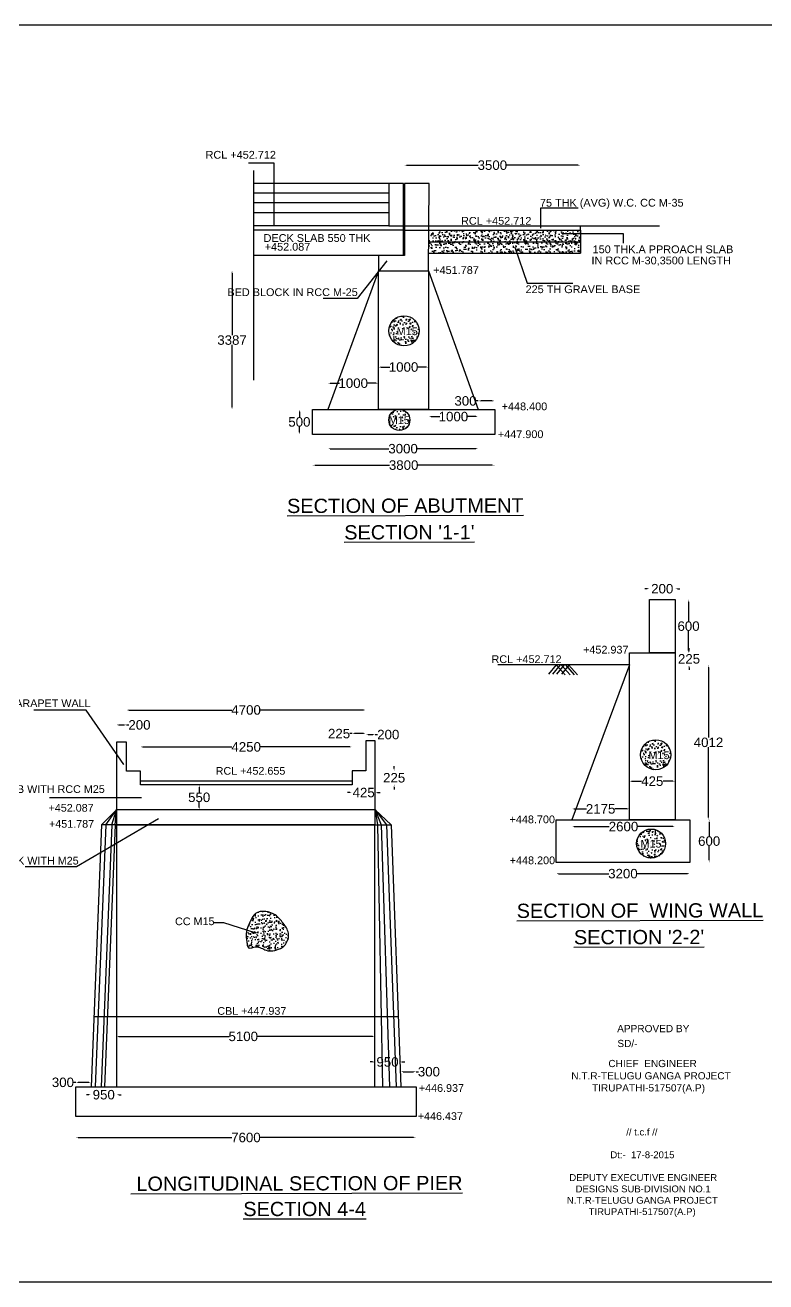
# Model space of a CAD drawing. Header units: inches. Extents: x 413276 to 434974, y -171635 to -158386.
# Drawn here: x 420509 to 428309, y -171623 to -158386 of the extents above; entities that cross this region are included whole.
import ezdxf

# ---------------------------------------------------------------- set-up
doc = ezdxf.new("R2010")
doc.units = ezdxf.units.IN
doc.header["$MEASUREMENT"] = 0
for name, color, linetype in [('DIMENSION', 7, 'Continuous'), ('DRAWING', 7, 'Continuous'), ('TEXT', 7, 'Continuous')]:
    doc.layers.add(name, color=color, linetype=linetype)
doc.styles.get("Standard").update_dxf_attribs({"font": 'arial.ttf'})
doc.dimstyles.new('ST100', dxfattribs={"dimtxt": 100, "dimasz": 25, "dimexe": 0, "dimexo": 300, "dimgap": 0.09, "dimtad": 0, "dimtih": 1, "dimtoh": 1, "dimdec": 0, "dimzin": 0, "dimdsep": 46, "dimtxsty": 'Standard', "dimcen": 0, "dimse1": 1, "dimse2": 1, "dimadec": 0, "dimazin": 0, "dimtfac": 1, "dimtdec": 0, "dimtofl": 0, "dimtmove": 0, "dimatfit": 3, "dimfxl": 2000, "dimtolj": 1, "dimtzin": 0, "dimarcsym": 0})

# ---------------------------------------------------------------- blocks, each defined once
blk = doc.blocks.new('*D51')
at = {"layer": 'Defpoints', "color": 0, "ltscale": 0.4, "transparency": 16777216}
for p in [(426356, -159862), (424503, -160056), (426356, -160502)]:
    blk.add_point(p, dxfattribs=at)
at = {"layer": 'DIMENSION', "color": 0, "lineweight": -2, "ltscale": 0.4, "transparency": 16777216}
for p, q in [((424528, -159862), (425280, -159862)), ((426331, -159862), (425579, -159862))]:
    blk.add_line(p, q, dxfattribs=at)
at = {"layer": 'DIMENSION', "color": 0, "ltscale": 0.4, "transparency": 16777216}
for points in [[(424528, -159857), (424528, -159866), (424503, -159862)], [(426331, -159857), (426331, -159866), (426356, -159862)]]:
    blk.add_solid(points, dxfattribs=at)
at = {"layer": 'DIMENSION', "color": 0, "ltscale": 0.4, "transparency": 16777216, "insert": (425429, -159862), "char_height": 100, "attachment_point": 5}
blk.add_mtext('\\A1;3500', dxfattribs=at)
blk = doc.blocks.new('*D52')
at = {"layer": 'Defpoints', "color": 0, "ltscale": 0.4, "transparency": 16777216}
for p in [(424230, -161988), (424758, -161988), (424758, -161988)]:
    blk.add_point(p, dxfattribs=at)
at = {"layer": 'DIMENSION', "color": 0, "lineweight": -2, "ltscale": 0.4, "transparency": 16777216}
for p, q in [((424255, -161988), (424349, -161988)), ((424733, -161988), (424639, -161988))]:
    blk.add_line(p, q, dxfattribs=at)
at = {"layer": 'DIMENSION', "color": 0, "ltscale": 0.4, "transparency": 16777216}
for points in [[(424255, -161984), (424255, -161992), (424230, -161988)], [(424733, -161984), (424733, -161992), (424758, -161988)]]:
    blk.add_solid(points, dxfattribs=at)
at = {"layer": 'DIMENSION', "color": 0, "ltscale": 0.4, "transparency": 16777216, "insert": (424494, -161988), "char_height": 100, "attachment_point": 5}
blk.add_mtext('\\A1;1000', dxfattribs=at)
blk = doc.blocks.new('*D53')
at = {"layer": 'Defpoints', "color": 0, "ltscale": 0.4, "transparency": 16777216}
for p in [(423697, -162158), (423697, -162434), (424230, -162434)]:
    blk.add_point(p, dxfattribs=at)
at = {"layer": 'DIMENSION', "color": 0, "lineweight": -2, "ltscale": 0.4, "transparency": 16777216}
for p, q in [((423722, -162158), (423819, -162158)), ((424205, -162158), (424108, -162158))]:
    blk.add_line(p, q, dxfattribs=at)
at = {"layer": 'DIMENSION', "color": 0, "ltscale": 0.4, "transparency": 16777216}
for points in [[(423722, -162154), (423722, -162162), (423697, -162158)], [(424205, -162154), (424205, -162162), (424230, -162158)]]:
    blk.add_solid(points, dxfattribs=at)
at = {"layer": 'DIMENSION', "color": 0, "ltscale": 0.4, "transparency": 16777216, "insert": (423964, -162158), "char_height": 100, "attachment_point": 5}
blk.add_mtext('\\A1;1000', dxfattribs=at)
blk = doc.blocks.new('*D54')
at = {"layer": 'Defpoints', "color": 0, "ltscale": 0.4, "transparency": 16777216}
for p in [(424758, -162434), (425281, -162434), (425281, -162510)]:
    blk.add_point(p, dxfattribs=at)
at = {"layer": 'DIMENSION', "color": 0, "lineweight": -2, "ltscale": 0.4, "transparency": 16777216}
for p, q in [((424783, -162510), (424875, -162510)), ((425256, -162510), (425164, -162510))]:
    blk.add_line(p, q, dxfattribs=at)
at = {"layer": 'DIMENSION', "color": 0, "ltscale": 0.4, "transparency": 16777216}
for points in [[(424783, -162506), (424783, -162514), (424758, -162510)], [(425256, -162506), (425256, -162514), (425281, -162510)]]:
    blk.add_solid(points, dxfattribs=at)
at = {"layer": 'DIMENSION', "color": 0, "ltscale": 0.4, "transparency": 16777216, "insert": (425019, -162510), "char_height": 100, "attachment_point": 5}
blk.add_mtext('\\A1;1000', dxfattribs=at)
blk = doc.blocks.new('*D55')
at = {"layer": 'Defpoints', "color": 0, "ltscale": 0.4, "transparency": 16777216}
for p in [(425281, -162345), (425281, -162434), (425454, -162434)]:
    blk.add_point(p, dxfattribs=at)
at = {"layer": 'DIMENSION', "color": 0, "lineweight": -2, "ltscale": 0.4, "transparency": 16777216}
for p, q in [((425281, -162345), (425256, -162345)), ((425428, -162345), (425306, -162345))]:
    blk.add_line(p, q, dxfattribs=at)
at = {"layer": 'DIMENSION', "color": 0, "ltscale": 0.4, "transparency": 16777216}
for points in [[(425306, -162340), (425306, -162349), (425281, -162345)], [(425428, -162340), (425428, -162349), (425454, -162345)]]:
    blk.add_solid(points, dxfattribs=at)
at = {"layer": 'DIMENSION', "color": 0, "ltscale": 0.4, "transparency": 16777216, "insert": (425146, -162345), "char_height": 100, "attachment_point": 5}
blk.add_mtext('\\A1;300', dxfattribs=at)
blk = doc.blocks.new('*D56')
at = {"layer": 'Defpoints', "color": 0, "ltscale": 0.4, "transparency": 16777216}
for p in [(423536, -162434), (423397, -162698), (423536, -162698)]:
    blk.add_point(p, dxfattribs=at)
at = {"layer": 'DIMENSION', "color": 0, "lineweight": -2, "ltscale": 0.4, "transparency": 16777216}
for p, q in [((423397, -162459), (423397, -162515)), ((423397, -162673), (423397, -162617))]:
    blk.add_line(p, q, dxfattribs=at)
at = {"layer": 'DIMENSION', "color": 0, "ltscale": 0.4, "transparency": 16777216}
for points in [[(423393, -162459), (423401, -162459), (423397, -162434)], [(423393, -162673), (423401, -162673), (423397, -162698)]]:
    blk.add_solid(points, dxfattribs=at)
at = {"layer": 'DIMENSION', "color": 0, "ltscale": 0.4, "transparency": 16777216, "insert": (423397, -162566), "char_height": 100, "attachment_point": 5}
blk.add_mtext('\\A1;500', dxfattribs=at)
blk = doc.blocks.new('*D48')
at = {"layer": 'Defpoints', "color": 0, "ltscale": 0.4, "transparency": 16777216}
for p in [(423697, -162434), (425281, -162434), (425281, -162848)]:
    blk.add_point(p, dxfattribs=at)
at = {"layer": 'DIMENSION', "color": 0, "lineweight": -2, "ltscale": 0.4, "transparency": 16777216}
for p, q in [((423722, -162848), (424340, -162848)), ((425256, -162848), (424638, -162848))]:
    blk.add_line(p, q, dxfattribs=at)
at = {"layer": 'DIMENSION', "color": 0, "ltscale": 0.4, "transparency": 16777216}
for points in [[(423722, -162844), (423722, -162852), (423697, -162848)], [(425256, -162844), (425256, -162852), (425281, -162848)]]:
    blk.add_solid(points, dxfattribs=at)
at = {"layer": 'DIMENSION', "color": 0, "ltscale": 0.4, "transparency": 16777216, "insert": (424489, -162848), "char_height": 100, "attachment_point": 5}
blk.add_mtext('\\A1;3000', dxfattribs=at)
blk = doc.blocks.new('*D50')
at = {"layer": 'Defpoints', "color": 0, "ltscale": 0.4, "transparency": 16777216}
for p in [(423536, -162698), (425454, -162698), (425454, -163021)]:
    blk.add_point(p, dxfattribs=at)
at = {"layer": 'DIMENSION', "color": 0, "lineweight": -2, "ltscale": 0.4, "transparency": 16777216}
for p, q in [((423562, -163021), (424346, -163021)), ((425428, -163021), (424644, -163021))]:
    blk.add_line(p, q, dxfattribs=at)
at = {"layer": 'DIMENSION', "color": 0, "ltscale": 0.4, "transparency": 16777216}
for points in [[(423562, -163017), (423562, -163025), (423536, -163021)], [(425428, -163017), (425428, -163025), (425454, -163021)]]:
    blk.add_solid(points, dxfattribs=at)
at = {"layer": 'DIMENSION', "color": 0, "ltscale": 0.4, "transparency": 16777216, "insert": (424495, -163021), "char_height": 100, "attachment_point": 5}
blk.add_mtext('\\A1;3800', dxfattribs=at)
blk = doc.blocks.new('*D49')
at = {"layer": 'Defpoints', "color": 0, "ltscale": 0.4, "transparency": 16777216}
for p in [(422688, -160973), (424235, -160973), (423536, -162434)]:
    blk.add_point(p, dxfattribs=at)
at = {"layer": 'DIMENSION', "color": 0, "lineweight": -2, "ltscale": 0.4, "transparency": 16777216}
for p, q in [((422688, -160998), (422688, -161653)), ((422688, -162409), (422688, -161755))]:
    blk.add_line(p, q, dxfattribs=at)
at = {"layer": 'DIMENSION', "color": 0, "ltscale": 0.4, "transparency": 16777216}
for points in [[(422683, -160998), (422692, -160998), (422688, -160973)], [(422683, -162409), (422692, -162409), (422688, -162434)]]:
    blk.add_solid(points, dxfattribs=at)
at = {"layer": 'DIMENSION', "color": 0, "ltscale": 0.4, "transparency": 16777216, "insert": (422688, -161704), "char_height": 100, "attachment_point": 5}
blk.add_mtext('\\A1;3387', dxfattribs=at)
blk = doc.blocks.new('*D74')
at = {"layer": 'Defpoints', "color": 0, "ltscale": 0.4, "transparency": 16777216}
for p in [(421577, -165757), (421471, -165937), (421577, -165937)]:
    blk.add_point(p, dxfattribs=at)
at = {"layer": 'DIMENSION', "color": 0, "lineweight": -2, "ltscale": 0.4, "transparency": 16777216}
for p, q in [((421496, -165757), (421552, -165757)), ((421577, -165757), (421602, -165757))]:
    blk.add_line(p, q, dxfattribs=at)
at = {"layer": 'DIMENSION', "color": 0, "ltscale": 0.4, "transparency": 16777216}
for points in [[(421496, -165753), (421496, -165762), (421471, -165757)], [(421552, -165753), (421552, -165762), (421577, -165757)]]:
    blk.add_solid(points, dxfattribs=at)
at = {"layer": 'DIMENSION', "color": 0, "ltscale": 0.4, "transparency": 16777216, "insert": (421713, -165757), "char_height": 100, "attachment_point": 5}
blk.add_mtext('\\A1;200', dxfattribs=at)
blk = doc.blocks.new('*D75')
at = {"layer": 'Defpoints', "color": 0, "ltscale": 0.4, "transparency": 16777216}
for p in [(423952, -165989), (421723, -166243), (423952, -166241)]:
    blk.add_point(p, dxfattribs=at)
at = {"layer": 'DIMENSION', "color": 0, "lineweight": -2, "ltscale": 0.4, "transparency": 16777216}
for p, q in [((421748, -165989), (422686, -165989)), ((423927, -165989), (422988, -165989))]:
    blk.add_line(p, q, dxfattribs=at)
at = {"layer": 'DIMENSION', "color": 0, "ltscale": 0.4, "transparency": 16777216}
for points in [[(421748, -165985), (421748, -165993), (421723, -165989)], [(423927, -165985), (423927, -165993), (423952, -165989)]]:
    blk.add_solid(points, dxfattribs=at)
at = {"layer": 'DIMENSION', "color": 0, "ltscale": 0.4, "transparency": 16777216, "insert": (422837, -165989), "char_height": 100, "attachment_point": 5}
blk.add_mtext('\\A1;4250', dxfattribs=at)
blk = doc.blocks.new('*D76')
at = {"layer": 'Defpoints', "color": 0, "ltscale": 0.4, "transparency": 16777216}
for p in [(424096, -165600), (421577, -165937), (424096, -166310)]:
    blk.add_point(p, dxfattribs=at)
at = {"layer": 'DIMENSION', "color": 0, "lineweight": -2, "ltscale": 0.4, "transparency": 16777216}
for p, q in [((421602, -165600), (422685, -165600)), ((424071, -165600), (422988, -165600))]:
    blk.add_line(p, q, dxfattribs=at)
at = {"layer": 'DIMENSION', "color": 0, "ltscale": 0.4, "transparency": 16777216}
for points in [[(421602, -165596), (421602, -165604), (421577, -165600)], [(424071, -165596), (424071, -165604), (424096, -165600)]]:
    blk.add_solid(points, dxfattribs=at)
at = {"layer": 'DIMENSION', "color": 0, "ltscale": 0.4, "transparency": 16777216, "insert": (422836, -165600), "char_height": 100, "attachment_point": 5}
blk.add_mtext('\\A1;4700', dxfattribs=at)
blk = doc.blocks.new('*D77')
at = {"layer": 'Defpoints', "color": 0, "ltscale": 0.4, "transparency": 16777216}
for p in [(423952, -165849), (424096, -165982), (423952, -165989)]:
    blk.add_point(p, dxfattribs=at)
at = {"layer": 'DIMENSION', "color": 0, "lineweight": -2, "ltscale": 0.4, "transparency": 16777216}
for p, q in [((423952, -165849), (423927, -165849)), ((424071, -165849), (423977, -165849))]:
    blk.add_line(p, q, dxfattribs=at)
at = {"layer": 'DIMENSION', "color": 0, "ltscale": 0.4, "transparency": 16777216}
for points in [[(423977, -165845), (423977, -165853), (423952, -165849)], [(424071, -165845), (424071, -165853), (424096, -165849)]]:
    blk.add_solid(points, dxfattribs=at)
at = {"layer": 'DIMENSION', "color": 0, "ltscale": 0.4, "transparency": 16777216, "insert": (423815, -165849), "char_height": 100, "attachment_point": 5}
blk.add_mtext('\\A1;225', dxfattribs=at)
blk = doc.blocks.new('*D78')
at = {"layer": 'Defpoints', "color": 0, "ltscale": 0.4, "transparency": 16777216}
for p in [(424096, -165926), (424196, -165859), (424196, -165926)]:
    blk.add_point(p, dxfattribs=at)
at = {"layer": 'DIMENSION', "color": 0, "lineweight": -2, "ltscale": 0.4, "transparency": 16777216}
for p, q in [((424121, -165859), (424171, -165859)), ((424196, -165859), (424221, -165859))]:
    blk.add_line(p, q, dxfattribs=at)
at = {"layer": 'DIMENSION', "color": 0, "ltscale": 0.4, "transparency": 16777216}
for points in [[(424121, -165855), (424121, -165863), (424096, -165859)], [(424171, -165855), (424171, -165863), (424196, -165859)]]:
    blk.add_solid(points, dxfattribs=at)
at = {"layer": 'DIMENSION', "color": 0, "ltscale": 0.4, "transparency": 16777216, "insert": (424333, -165859), "char_height": 100, "attachment_point": 5}
blk.add_mtext('\\A1;200', dxfattribs=at)
blk = doc.blocks.new('*D66')
at = {"layer": 'Defpoints', "color": 0, "ltscale": 0.4, "transparency": 16777216}
for p in [(423952, -166387), (424196, -166387), (424196, -166470)]:
    blk.add_point(p, dxfattribs=at)
at = {"layer": 'DIMENSION', "color": 0, "lineweight": -2, "ltscale": 0.4, "transparency": 16777216}
for p, q in [((423927, -166470), (423902, -166470)), ((424221, -166470), (424246, -166470))]:
    blk.add_line(p, q, dxfattribs=at)
at = {"layer": 'DIMENSION', "color": 0, "ltscale": 0.4, "transparency": 16777216}
for points in [[(423927, -166466), (423927, -166474), (423952, -166470)], [(424221, -166466), (424221, -166474), (424196, -166470)]]:
    blk.add_solid(points, dxfattribs=at)
at = {"layer": 'DIMENSION', "color": 0, "ltscale": 0.4, "transparency": 16777216, "insert": (424074, -166470), "char_height": 100, "attachment_point": 5}
blk.add_mtext('\\A1;425', dxfattribs=at)
blk = doc.blocks.new('*D65')
at = {"layer": 'Defpoints', "color": 0, "ltscale": 0.4, "transparency": 16777216}
for p in [(423952, -166241), (423952, -166387), (424395, -166387)]:
    blk.add_point(p, dxfattribs=at)
at = {"layer": 'DIMENSION', "color": 0, "lineweight": -2, "ltscale": 0.4, "transparency": 16777216}
for p, q in [((424395, -166216), (424395, -166191)), ((424395, -166412), (424395, -166437))]:
    blk.add_line(p, q, dxfattribs=at)
at = {"layer": 'DIMENSION', "color": 0, "ltscale": 0.4, "transparency": 16777216}
for points in [[(424390, -166216), (424399, -166216), (424395, -166241)], [(424390, -166412), (424399, -166412), (424395, -166387)]]:
    blk.add_solid(points, dxfattribs=at)
at = {"layer": 'DIMENSION', "color": 0, "ltscale": 0.4, "transparency": 16777216, "insert": (424395, -166314), "char_height": 100, "attachment_point": 5}
blk.add_mtext('\\A1;225', dxfattribs=at)
blk = doc.blocks.new('*D67')
at = {"layer": 'Defpoints', "color": 0, "ltscale": 0.4, "transparency": 16777216}
for p in [(422342, -166387), (422342, -166652), (422342, -166652)]:
    blk.add_point(p, dxfattribs=at)
at = {"layer": 'DIMENSION', "color": 0, "lineweight": -2, "ltscale": 0.4, "transparency": 16777216}
for p, q in [((422342, -166412), (422342, -166469)), ((422342, -166627), (422342, -166571))]:
    blk.add_line(p, q, dxfattribs=at)
at = {"layer": 'DIMENSION', "color": 0, "ltscale": 0.4, "transparency": 16777216}
for points in [[(422338, -166412), (422346, -166412), (422342, -166387)], [(422338, -166627), (422346, -166627), (422342, -166652)]]:
    blk.add_solid(points, dxfattribs=at)
at = {"layer": 'DIMENSION', "color": 0, "ltscale": 0.4, "transparency": 16777216, "insert": (422342, -166520), "char_height": 100, "attachment_point": 5}
blk.add_mtext('\\A1;550', dxfattribs=at)
blk = doc.blocks.new('*D68')
at = {"layer": 'Defpoints', "color": 0, "ltscale": 0.4, "transparency": 16777216}
for p in [(421471, -169038), (421471, -170140), (424193, -170140)]:
    blk.add_point(p, dxfattribs=at)
at = {"layer": 'DIMENSION', "color": 0, "lineweight": -2, "ltscale": 0.4, "transparency": 16777216}
for p, q in [((421496, -169038), (422657, -169038)), ((424168, -169038), (422956, -169038))]:
    blk.add_line(p, q, dxfattribs=at)
at = {"layer": 'DIMENSION', "color": 0, "ltscale": 0.4, "transparency": 16777216}
for points in [[(421496, -169034), (421496, -169043), (421471, -169038)], [(424168, -169034), (424168, -169043), (424193, -169038)]]:
    blk.add_solid(points, dxfattribs=at)
at = {"layer": 'DIMENSION', "color": 0, "ltscale": 0.4, "transparency": 16777216, "insert": (422806, -169038), "char_height": 100, "attachment_point": 5}
blk.add_mtext('\\A1;5100', dxfattribs=at)
blk = doc.blocks.new('*D69')
at = {"layer": 'Defpoints', "color": 0, "ltscale": 0.4, "transparency": 16777216}
for p in [(424193, -169313), (424456, -169304), (424456, -169307)]:
    blk.add_point(p, dxfattribs=at)
at = {"layer": 'DIMENSION', "color": 0, "lineweight": -2, "ltscale": 0.4, "transparency": 16777216}
for p, q in [((424168, -169307), (424143, -169307)), ((424481, -169307), (424506, -169307))]:
    blk.add_line(p, q, dxfattribs=at)
at = {"layer": 'DIMENSION', "color": 0, "ltscale": 0.4, "transparency": 16777216}
for points in [[(424168, -169303), (424168, -169312), (424193, -169307)], [(424481, -169303), (424481, -169312), (424456, -169307)]]:
    blk.add_solid(points, dxfattribs=at)
at = {"layer": 'DIMENSION', "color": 0, "ltscale": 0.4, "transparency": 16777216, "insert": (424325, -169307), "char_height": 100, "attachment_point": 5}
blk.add_mtext('\\A1;950', dxfattribs=at)
blk = doc.blocks.new('*D70')
at = {"layer": 'Defpoints', "color": 0, "ltscale": 0.4, "transparency": 16777216}
for p in [(424626, -169410), (424466, -169570), (424626, -169570)]:
    blk.add_point(p, dxfattribs=at)
at = {"layer": 'DIMENSION', "color": 0, "lineweight": -2, "ltscale": 0.4, "transparency": 16777216}
for p, q in [((424491, -169410), (424600, -169410)), ((424626, -169410), (424650, -169410))]:
    blk.add_line(p, q, dxfattribs=at)
at = {"layer": 'DIMENSION', "color": 0, "ltscale": 0.4, "transparency": 16777216}
for points in [[(424491, -169405), (424491, -169414), (424466, -169410)], [(424600, -169405), (424600, -169414), (424626, -169410)]]:
    blk.add_solid(points, dxfattribs=at)
at = {"layer": 'DIMENSION', "color": 0, "ltscale": 0.4, "transparency": 16777216, "insert": (424761, -169410), "char_height": 100, "attachment_point": 5}
blk.add_mtext('\\A1;300', dxfattribs=at)
blk = doc.blocks.new('*D71')
at = {"layer": 'Defpoints', "color": 0, "ltscale": 0.4, "transparency": 16777216}
for p in [(421042, -169522), (421042, -169570), (421204, -169570)]:
    blk.add_point(p, dxfattribs=at)
at = {"layer": 'DIMENSION', "color": 0, "lineweight": -2, "ltscale": 0.4, "transparency": 16777216}
for p, q in [((421042, -169522), (421017, -169522)), ((421179, -169522), (421067, -169522))]:
    blk.add_line(p, q, dxfattribs=at)
at = {"layer": 'DIMENSION', "color": 0, "ltscale": 0.4, "transparency": 16777216}
for points in [[(421067, -169518), (421067, -169526), (421042, -169522)], [(421179, -169518), (421179, -169526), (421204, -169522)]]:
    blk.add_solid(points, dxfattribs=at)
at = {"layer": 'DIMENSION', "color": 0, "ltscale": 0.4, "transparency": 16777216, "insert": (420907, -169522), "char_height": 100, "attachment_point": 5}
blk.add_mtext('\\A1;300', dxfattribs=at)
blk = doc.blocks.new('*D72')
at = {"layer": 'Defpoints', "color": 0, "ltscale": 0.4, "transparency": 16777216}
for p in [(421204, -169570), (421471, -169570), (421471, -169652)]:
    blk.add_point(p, dxfattribs=at)
at = {"layer": 'DIMENSION', "color": 0, "lineweight": -2, "ltscale": 0.4, "transparency": 16777216}
for p, q in [((421179, -169652), (421154, -169652)), ((421496, -169652), (421521, -169652))]:
    blk.add_line(p, q, dxfattribs=at)
at = {"layer": 'DIMENSION', "color": 0, "ltscale": 0.4, "transparency": 16777216}
for points in [[(421179, -169648), (421179, -169656), (421204, -169652)], [(421496, -169648), (421496, -169656), (421471, -169652)]]:
    blk.add_solid(points, dxfattribs=at)
at = {"layer": 'DIMENSION', "color": 0, "ltscale": 0.4, "transparency": 16777216, "insert": (421337, -169652), "char_height": 100, "attachment_point": 5}
blk.add_mtext('\\A1;950', dxfattribs=at)
blk = doc.blocks.new('*D73')
at = {"layer": 'Defpoints', "color": 0, "ltscale": 0.4, "transparency": 16777216}
for p in [(421042, -169880), (424626, -169880), (424626, -170103)]:
    blk.add_point(p, dxfattribs=at)
at = {"layer": 'DIMENSION', "color": 0, "lineweight": -2, "ltscale": 0.4, "transparency": 16777216}
for p, q in [((421067, -170103), (422685, -170103)), ((424600, -170103), (422983, -170103))]:
    blk.add_line(p, q, dxfattribs=at)
at = {"layer": 'DIMENSION', "color": 0, "ltscale": 0.4, "transparency": 16777216}
for points in [[(421067, -170099), (421067, -170107), (421042, -170103)], [(424600, -170099), (424600, -170107), (424626, -170103)]]:
    blk.add_solid(points, dxfattribs=at)
at = {"layer": 'DIMENSION', "color": 0, "ltscale": 0.4, "transparency": 16777216, "insert": (422834, -170103), "char_height": 100, "attachment_point": 5}
blk.add_mtext('\\A1;7600', dxfattribs=at)
blk = doc.blocks.new('*D82')
at = {"layer": 'Defpoints', "color": 0, "ltscale": 0.4, "transparency": 16777216}
for p in [(427354, -164323), (427083, -164435), (427354, -164435)]:
    blk.add_point(p, dxfattribs=at)
at = {"layer": 'DIMENSION', "color": 0, "lineweight": -2, "ltscale": 0.4, "transparency": 16777216}
for p, q in [((427058, -164323), (427033, -164323)), ((427379, -164323), (427404, -164323))]:
    blk.add_line(p, q, dxfattribs=at)
at = {"layer": 'DIMENSION', "color": 0, "ltscale": 0.4, "transparency": 16777216}
for points in [[(427058, -164318), (427058, -164327), (427083, -164323)], [(427379, -164318), (427379, -164327), (427354, -164323)]]:
    blk.add_solid(points, dxfattribs=at)
at = {"layer": 'DIMENSION', "color": 0, "ltscale": 0.4, "transparency": 16777216, "insert": (427218, -164323), "char_height": 100, "attachment_point": 5}
blk.add_mtext('\\A1;200', dxfattribs=at)
blk = doc.blocks.new('*D83')
at = {"layer": 'Defpoints', "color": 0, "ltscale": 0.4, "transparency": 16777216}
for p in [(427354, -164998), (426872, -165126), (427500, -165126)]:
    blk.add_point(p, dxfattribs=at)
at = {"layer": 'DIMENSION', "color": 0, "lineweight": -2, "ltscale": 0.4, "transparency": 16777216}
for p, q in [((427500, -164973), (427500, -164948)), ((427500, -165151), (427500, -165176))]:
    blk.add_line(p, q, dxfattribs=at)
at = {"layer": 'DIMENSION', "color": 0, "ltscale": 0.4, "transparency": 16777216}
for points in [[(427495, -164973), (427504, -164973), (427500, -164998)], [(427495, -165151), (427504, -165151), (427500, -165126)]]:
    blk.add_solid(points, dxfattribs=at)
at = {"layer": 'DIMENSION', "color": 0, "ltscale": 0.4, "transparency": 16777216, "insert": (427500, -165062), "char_height": 100, "attachment_point": 5}
blk.add_mtext('\\A1;225', dxfattribs=at)
blk = doc.blocks.new('*D84')
at = {"layer": 'Defpoints', "color": 0, "ltscale": 0.4, "transparency": 16777216}
for p in [(426872, -165126), (426872, -166756), (427705, -166756)]:
    blk.add_point(p, dxfattribs=at)
at = {"layer": 'DIMENSION', "color": 0, "lineweight": -2, "ltscale": 0.4, "transparency": 16777216}
for p, q in [((427705, -165151), (427705, -165890)), ((427705, -166731), (427705, -165992))]:
    blk.add_line(p, q, dxfattribs=at)
at = {"layer": 'DIMENSION', "color": 0, "ltscale": 0.4, "transparency": 16777216}
for points in [[(427701, -165151), (427709, -165151), (427705, -165126)], [(427701, -166731), (427709, -166731), (427705, -166756)]]:
    blk.add_solid(points, dxfattribs=at)
at = {"layer": 'DIMENSION', "color": 0, "ltscale": 0.4, "transparency": 16777216, "insert": (427705, -165941), "char_height": 100, "attachment_point": 5}
blk.add_mtext('\\A1;4012', dxfattribs=at)
blk = doc.blocks.new('*D85')
at = {"layer": 'Defpoints', "color": 0, "ltscale": 0.4, "transparency": 16777216}
for p in [(427509, -166756), (427509, -167206), (427712, -167206)]:
    blk.add_point(p, dxfattribs=at)
at = {"layer": 'DIMENSION', "color": 0, "lineweight": -2, "ltscale": 0.4, "transparency": 16777216}
for p, q in [((427712, -166781), (427712, -166930)), ((427712, -167181), (427712, -167032))]:
    blk.add_line(p, q, dxfattribs=at)
at = {"layer": 'DIMENSION', "color": 0, "ltscale": 0.4, "transparency": 16777216}
for points in [[(427708, -166781), (427716, -166781), (427712, -166756)], [(427708, -167181), (427716, -167181), (427712, -167206)]]:
    blk.add_solid(points, dxfattribs=at)
at = {"layer": 'DIMENSION', "color": 0, "ltscale": 0.4, "transparency": 16777216, "insert": (427712, -166981), "char_height": 100, "attachment_point": 5}
blk.add_mtext('\\A1;600', dxfattribs=at)
blk = doc.blocks.new('*D86')
at = {"layer": 'Defpoints', "color": 0, "ltscale": 0.4, "transparency": 16777216}
for p in [(426266, -166756), (427354, -166756), (427354, -166828)]:
    blk.add_point(p, dxfattribs=at)
at = {"layer": 'DIMENSION', "color": 0, "lineweight": -2, "ltscale": 0.4, "transparency": 16777216}
for p, q in [((426291, -166828), (426660, -166828)), ((427329, -166828), (426960, -166828))]:
    blk.add_line(p, q, dxfattribs=at)
at = {"layer": 'DIMENSION', "color": 0, "ltscale": 0.4, "transparency": 16777216}
for points in [[(426291, -166824), (426291, -166832), (426266, -166828)], [(427329, -166824), (427329, -166832), (427354, -166828)]]:
    blk.add_solid(points, dxfattribs=at)
at = {"layer": 'DIMENSION', "color": 0, "ltscale": 0.4, "transparency": 16777216, "insert": (426810, -166828), "char_height": 100, "attachment_point": 5}
blk.add_mtext('\\A1;2600', dxfattribs=at)
blk = doc.blocks.new('*D79')
at = {"layer": 'Defpoints', "color": 0, "ltscale": 0.4, "transparency": 16777216}
for p in [(426100, -167206), (427509, -167206), (427509, -167324)]:
    blk.add_point(p, dxfattribs=at)
at = {"layer": 'DIMENSION', "color": 0, "lineweight": -2, "ltscale": 0.4, "transparency": 16777216}
for p, q in [((426124, -167324), (426655, -167324)), ((427484, -167324), (426953, -167324))]:
    blk.add_line(p, q, dxfattribs=at)
at = {"layer": 'DIMENSION', "color": 0, "ltscale": 0.4, "transparency": 16777216}
for points in [[(426124, -167320), (426124, -167328), (426100, -167324)], [(427484, -167320), (427484, -167328), (427509, -167324)]]:
    blk.add_solid(points, dxfattribs=at)
at = {"layer": 'DIMENSION', "color": 0, "ltscale": 0.4, "transparency": 16777216, "insert": (426804, -167324), "char_height": 100, "attachment_point": 5}
blk.add_mtext('\\A1;3200', dxfattribs=at)
blk = doc.blocks.new('*D80')
at = {"layer": 'Defpoints', "color": 0, "ltscale": 0.4, "transparency": 16777216}
for p in [(426872, -166642), (426266, -166756), (426872, -166756)]:
    blk.add_point(p, dxfattribs=at)
at = {"layer": 'DIMENSION', "color": 0, "lineweight": -2, "ltscale": 0.4, "transparency": 16777216}
for p, q in [((426291, -166642), (426419, -166642)), ((426847, -166642), (426720, -166642))]:
    blk.add_line(p, q, dxfattribs=at)
at = {"layer": 'DIMENSION', "color": 0, "ltscale": 0.4, "transparency": 16777216}
for points in [[(426291, -166638), (426291, -166646), (426266, -166642)], [(426847, -166638), (426847, -166646), (426872, -166642)]]:
    blk.add_solid(points, dxfattribs=at)
at = {"layer": 'DIMENSION', "color": 0, "ltscale": 0.4, "transparency": 16777216, "insert": (426569, -166642), "char_height": 100, "attachment_point": 5}
blk.add_mtext('\\A1;2175', dxfattribs=at)
blk = doc.blocks.new('*D87')
at = {"layer": 'Defpoints', "color": 0, "ltscale": 0.4, "transparency": 16777216}
for p in [(426872, -166350), (427354, -166350), (427354, -166350)]:
    blk.add_point(p, dxfattribs=at)
at = {"layer": 'DIMENSION', "color": 0, "lineweight": -2, "ltscale": 0.4, "transparency": 16777216}
for p, q in [((426897, -166350), (427000, -166350)), ((427329, -166350), (427226, -166350))]:
    blk.add_line(p, q, dxfattribs=at)
at = {"layer": 'DIMENSION', "color": 0, "ltscale": 0.4, "transparency": 16777216}
for points in [[(426897, -166345), (426897, -166354), (426872, -166350)], [(427329, -166345), (427329, -166354), (427354, -166350)]]:
    blk.add_solid(points, dxfattribs=at)
at = {"layer": 'DIMENSION', "color": 0, "ltscale": 0.4, "transparency": 16777216, "insert": (427113, -166350), "char_height": 100, "attachment_point": 5}
blk.add_mtext('\\A1;425', dxfattribs=at)
blk = doc.blocks.new('*D81')
at = {"layer": 'Defpoints', "color": 0, "ltscale": 0.4, "transparency": 16777216}
for p in [(427354, -164435), (427495, -164435), (427354, -164998)]:
    blk.add_point(p, dxfattribs=at)
at = {"layer": 'DRAWING', "color": 0, "lineweight": -2, "ltscale": 0.4, "transparency": 16777216}
for p, q in [((427495, -164460), (427495, -164665)), ((427495, -164973), (427495, -164768))]:
    blk.add_line(p, q, dxfattribs=at)
at = {"layer": 'DRAWING', "color": 0, "ltscale": 0.4, "transparency": 16777216}
for points in [[(427491, -164460), (427499, -164460), (427495, -164435)], [(427491, -164973), (427499, -164973), (427495, -164998)]]:
    blk.add_solid(points, dxfattribs=at)
at = {"layer": 'DRAWING', "color": 0, "ltscale": 0.4, "transparency": 16777216, "insert": (427495, -164717), "char_height": 100, "attachment_point": 5}
blk.add_mtext('\\A1;600', dxfattribs=at)

msp = doc.modelspace()

# ---------------------------------------------------------------- hatches: boundary and pattern name
at = {"layer": 'DRAWING', "ltscale": 0.4}
h = msp.add_hatch(dxfattribs=at)
h.set_pattern_fill('AR-CONC', color=256, scale=12.625141, angle=0.1412, style=0)
h.set_pattern_definition([(50.141203, (145665.65, -29824.89), (90.57436, -7.699352), [9.468856, -104.157414]), (355.141203, (145665.65, -29824.89), (-17.751536, 94.92186), [7.575085, -83.325932]), (100.592603, (145673.2, -29825.53), (72.82289, 87.22245), [8.04729, -88.52018]), (46.325403, (145665.59, -29799.64), (134.79178, -20.564883), [14.203284, -156.23612]), (96.776803, (145676.82, -29801.35), (117.69904, 123.274195), [12.070934, -132.78025]), (351.325403, (145665.59, -29799.64), (117.698943, 123.274287), [11.36263, -124.9889]), (21.141203, (145678.23, -29805.92), (75.4854, -50.645327), [9.468856, -104.157414]), (326.141203, (145678.23, -29805.92), (30.493187, 91.626644), [7.575085, -83.325932]), (71.592603, (145684.52, -29810.14), (105.978618, 40.981235), [8.04729, -88.52018]), (37.641203, (145665.65, -29824.89), (1.4316173, 42.0319747), [0, -82.31592, 0, -84.588446, 0, -83.64156]), (7.641203, (145665.65, -29824.89), (33.090082, 49.876736), [0, -48.228039, 0, -80.422149, 0, -31.8784814]), (327.641203, (145637.497, -29824.958), (67.402649, -2.6814817), [0, -31.562853, 0, -98.476101, 0, -130.670211]), (317.641203, (145624.87, -29824.99), (73.596707, 12.81981), [0, -41.031709, 0, -65.398231, 0, -92.794787])])
h.paths.add_polyline_path([(426356.1, -160669.7), (426356.1, -160547.7), (424760.3, -160547.7), (424759.5, -160669.7)])
h = msp.add_hatch(dxfattribs=at)
h.set_pattern_fill('AR-SAND', color=256, scale=32.748238, style=0)
h.set_pattern_definition([(37.5, (145665.65, -29824.89), (-2.0629215, 63.100084), [0, -49.777322, 0, -55.672005, 0, -53.215887]), (7.5, (145665.65, -29824.89), (57.95707, 92.420312), [0, -26.8535554, 0, -44.8650865, 0, -17.192825]), (327.5, (145625.37, -29824.89), (101.98266, 0.185324), [0, -16.374119, 0, -58.946829, 0, -76.95836]), (317.5, (145625.37, -29824.89), (98.44535, 28.742329), [0, -8.18706, 0, -38.642921, 0, -44.210122])])
h.paths.add_polyline_path([(426356.1, -160669.7), (424759.5, -160669.7), (424758.8, -160788.4), (426356.1, -160788.4)])
h = msp.add_hatch(dxfattribs=at)
h.set_pattern_fill('AR-CONC', color=256, scale=12.625141, angle=0.1412, style=0)
h.set_pattern_definition([(50.141203, (142996.496, -25281.62), (90.57436, -7.699352), [9.468856, -104.157414]), (355.141203, (142996.5, -25281.62), (-17.751536, 94.92186), [7.575085, -83.325932]), (100.592603, (143004.04, -25282.26), (72.822891, 87.22245), [8.04729, -88.52018]), (46.325403, (142996.43, -25256.37), (134.79178, -20.564883), [14.203284, -156.23612]), (96.776803, (143007.67, -25258.09), (117.69904, 123.274195), [12.070934, -132.78025]), (351.325403, (142996.43, -25256.37), (117.698943, 123.274287), [11.36263, -124.9889]), (21.141203, (143009.074, -25262.65), (75.4854, -50.645327), [9.468856, -104.157414]), (326.141203, (143009.07, -25262.65), (30.493187, 91.626644), [7.575085, -83.325932]), (71.592603, (143015.365, -25266.87), (105.978618, 40.981235), [8.04729, -88.52018]), (37.641203, (142996.496, -25281.622), (1.4316173, 42.0319747), [0, -82.31592, 0, -84.588446, 0, -83.64156]), (7.641203, (142996.496, -25281.62), (33.090082, 49.876736), [0, -48.228039, 0, -80.422149, 0, -31.8784814]), (327.641203, (142968.342, -25281.69), (67.402649, -2.6814817), [0, -31.562853, 0, -98.476101, 0, -130.670211]), (317.641203, (142955.717, -25281.72), (73.596707, 12.81981), [0, -41.031709, 0, -65.398231, 0, -92.794787])])
h.paths.add_polyline_path([(424339, -161606.1, 1), (424657.5, -161606.1, 1)])
h.paths.add_polyline_path([(424339, -162544.9, 1), (424560.6, -162544.9, 1)])
h.paths.add_polyline_path([(424400.9, -161549.4), (424651.2, -161549.4), (424651.2, -161673.9), (424400.9, -161673.9)], flags=24)
h.paths.add_polyline_path([(424317, -162485.7), (424567.3, -162485.7), (424567.3, -162610.2), (424317, -162610.2)], flags=9)
h = msp.add_hatch(dxfattribs=at)
h.set_pattern_fill('AR-CONC', color=256, scale=12.571095, angle=0.1412, style=0)
h.set_pattern_definition([(50.141203, (146852.345, -30330.48), (90.186624, -7.666393), [9.42832, -103.71153]), (355.141203, (146852.34, -30330.48), (-17.675544, 94.51551), [7.542657, -82.969225]), (100.592603, (146859.86, -30331.12), (72.511146, 86.849061), [8.01284, -88.141238]), (46.325403, (146852.28, -30305.34), (134.214754, -20.476848), [14.14248, -155.567296]), (96.776803, (146863.47, -30307.04), (117.195186, 122.746474), [12.01926, -132.211836]), (351.325403, (146852.28, -30305.34), (117.19509, 122.746566), [11.313985, -124.453837]), (21.141203, (146864.87, -30311.59), (75.162257, -50.42852), [9.42832, -103.71153]), (326.141203, (146864.87, -30311.59), (30.36265, 91.234403), [7.542657, -82.969225]), (71.592603, (146871.13, -30315.79), (105.524938, 40.8058), [8.01284, -88.141238]), (37.641203, (146852.345, -30330.477), (1.4254887, 41.8520415), [0, -81.963537, 0, -84.226334, 0, -83.283502]), (7.641203, (146852.345, -30330.477), (32.948428, 49.66322), [0, -48.0215815, 0, -80.077873, 0, -31.742014]), (327.641203, (146824.31, -30330.546), (67.1141075, -2.6700026), [0, -31.427737, 0, -98.054538, 0, -130.110829]), (317.641203, (146811.74, -30330.58), (73.281649, 12.76493), [0, -40.856058, 0, -65.11827, 0, -92.397545])])
h.paths.add_polyline_path([(426990.5, -166071.3, 1), (427307.6, -166071.3, 1)])
h.paths.add_polyline_path([(426948.3, -167006.1, 1), (427253.3, -167006.1, 1)])
h.paths.add_polyline_path([(427052.1, -166014.9), (427301.4, -166014.9), (427301.4, -166138.9), (427052.1, -166138.9)], flags=24)
h.paths.add_polyline_path([(426968.5, -166947.2), (427217.8, -166947.2), (427217.8, -167071.2), (426968.5, -167071.2)], flags=24)
h = msp.add_hatch(dxfattribs=at)
h.set_pattern_fill('AR-CONC', color=256, scale=12.499905, angle=0.1412, style=0)
h.set_pattern_definition([(50.141203, (-1475162.266, 822587.2), (89.6758976, -7.6229779), [9.3749285, -103.1242132]), (355.141203, (-1475162.27, 822587.2), (-17.575448, 93.980271), [7.4999428, -82.4993706]), (100.592603, (-1475154.79, 822586.57), (72.1005163, 86.357236), [7.967463, -87.6420954]), (46.325403, (-1475162.33, 822612.2), (133.454697, -20.3608875), [14.062393, -154.68632]), (96.776803, (-1475151.2, 822610.5), (116.5315105, 122.051362), [11.951195, -131.463122]), (351.325403, (-1475162.33, 822612.2), (116.531415, 122.051453), [11.249914, -123.749056]), (21.141203, (-1475149.81, 822605.98), (74.7366143, -50.1429445), [9.3749285, -103.1242132]), (326.141203, (-1475149.81, 822605.98), (30.1907062, 90.7177433), [7.4999428, -82.4993706]), (71.592603, (-1475143.58, 822601.805), (104.9273513, 40.5747166), [7.967463, -87.6420954]), (37.641203, (-1475162.266, 822587.203), (1.4174162, 41.6150338), [0, -81.4993782, 0, -83.749361, 0, -82.8118682]), (7.641203, (-1475162.266, 822587.203), (32.7618411, 49.3819779), [0, -47.7496357, 0, -79.6243925, 0, -31.5622592]), (327.641203, (-1475190.14, 822587.134), (66.73404094, -2.6548824), [0, -31.2497616, 0, -97.4992562, 0, -129.374013]), (317.641203, (-1475202.64, 822587.103), (72.8666558, 12.6926426), [0, -40.62469, 0, -64.749506, 0, -91.874299])])
edge = h.paths.add_edge_path()
edge.add_spline(control_points=[(423118.4, -168136.5), (423094.2, -168137.1), (423030.4, -168138.6), (422959, -168069.3), (422859, -168127.2), (422842.5, -168043.9), (422832.9, -167978.7), (422847, -167889.2), (422885.3, -167815.3), (422930.6, -167726), (423044.2, -167713.7), (423153.1, -167752.6), (423225.7, -167844.1), (423296.1, -167940.3), (423273.3, -168052.2), (423202.3, -168118.5), (423145.2, -168130.7), (423117.8, -168136.6)], knot_values=[0, 0, 0, 0, 11.346759, 29.9353967, 42.1491997, 49.0017162, 63.2652715, 76.6606591, 90.5446923, 103.9898044, 121.6075457, 138.8080048, 158.082761, 176.8054394, 193.253562, 207.6708332, 220.9200686, 220.9200686, 220.9200686, 220.9200686], degree=3, periodic=0)

# ---------------------------------------------------------------- linework, layer by layer
for points in [[(422914.7, -159917.7), (422914.7, -162125.3)], [(424339.2, -160055.6), (422914.7, -160055.6)], [(424339.2, -160155.1), (422914.7, -160155.1)], [(424757.6, -160973.4), (424763.3, -160055.6), (424502.6, -160055.6), (424502.6, -160812.9), (424230.4, -160812.9), (424230.4, -160973.4)], [(424492.3, -160812.9), (424492.3, -160055.6), (424339.2, -160055.6), (424339.2, -160501.8), (427187.9, -160501.8)], [(424339.2, -160259.5), (422914.7, -160259.5)], [(424339.2, -160363.9), (422914.7, -160363.9)], [(424492.3, -160547.7), (422912.6, -160547.7)], [(424339.2, -160501.8), (422915.1, -160501.8)], [(424502.6, -160547.7), (426356.1, -160547.7), (426356.1, -160501.8)], [(426356.1, -160547.7), (426356.1, -160788.4)], [(424759.5, -160669.7), (426356.1, -160669.7)], [(424230.4, -160812.9), (422914.3, -160812.9)], [(424759.5, -160788.4), (426356.1, -160788.4)], [(424230.4, -160973.4), (423697, -162434.4)], [(424757.6, -160973.4), (425281.2, -162434.4)], [(426872.1, -165125.8), (425486.9, -165125.8)], [(426101.7, -165125.8), (426020.4, -165222.2)], [(426142.7, -165125.8), (426061.4, -165222.2)], [(426101.7, -165125.8), (426196.1, -165227.9)], [(426184.8, -165125.8), (426103.5, -165222.2)], [(426154.3, -165125.8), (426248.6, -165227.9)], [(426239.4, -165125.8), (426158.1, -165222.2)], [(426197.6, -165125.8), (426292, -165227.9)], [(426231.1, -165125.8), (426325.5, -165227.9)], [(426872.1, -165125.8), (426266.5, -166756.3)], [(424196.5, -166652.2), (424196.5, -165925.5), (424095.7, -165925.5), (424095.7, -166240.8), (423951.7, -166240.8), (423951.7, -166387.4), (421722.6, -166387.4), (421722.6, -166243.3), (421577, -166243.3), (421577, -165937.2), (421470.5, -165937.2), (421470.5, -166652.2)], [(421722.6, -166346.5), (423951.7, -166346.5)], [(421311.8, -166810.7), (421470.5, -166652.2)], [(421359.5, -166810.7), (421470.5, -166652.2)], [(421420.5, -166810.7), (421470.5, -166652.2)], [(421455.7, -166810.7), (421470.5, -166652.2)], [(424196.5, -166810.7), (424363.2, -166810.7), (424196.5, -166652.2)], [(424196.5, -166652.2), (424314.4, -166810.7)], [(424196.5, -166652.2), (424257.8, -166810.7)], [(424196.5, -166652.2), (424220.3, -166810.7)], [(421470.5, -166810.7), (421311.8, -166810.7), (421203.8, -169570.1)], [(421359.5, -166810.7), (421247.7, -169570.1)], [(421420.5, -166810.7), (421308.6, -169570.1)], [(421455.7, -166810.7), (421343.8, -169570.1)], [(424220.3, -166810.7), (424272.2, -169570.1)], [(424257.8, -166810.7), (424345.9, -169570.1)], [(424314.4, -166810.7), (424417.6, -169570.1)], [(424363.2, -166810.7), (424466.3, -169570.1)]]:
    msp.add_lwpolyline(points, dxfattribs=at)
for points in [[(424757.6, -162434.4), (424230.4, -162434.4), (424230.4, -160973.4), (424757.6, -160973.4)], [(423536.5, -162434.4), (425453.5, -162434.4), (425453.5, -162698), (423536.5, -162698)], [(427353.7, -164997.9), (427082.5, -164997.9), (427082.5, -164435.3), (427353.7, -164435.3)], [(427353.7, -166756.3), (426872.1, -166756.3), (426872.1, -164997.9), (427353.7, -164997.9)], [(421470.5, -166810.7), (424196.5, -166810.7), (424196.5, -166652.2), (421470.5, -166652.2)], [(426099.5, -166756.3), (427509, -166756.3), (427509, -167206), (426099.5, -167206)], [(421470.5, -169570.1), (424193, -169570.1), (424193, -166810.7), (421470.5, -166810.7)], [(421042, -169570.1), (424625.5, -169570.1), (424625.5, -169880.5), (421042, -169880.5)]]:
    msp.add_lwpolyline(points, close=True, dxfattribs=at)
for centre, radius in [((424498.3, -161606.1), 159.2), ((424449.8, -162544.9), 110.8), ((427149, -166071.3), 158.6), ((427100.8, -167006.1), 152.5)]:
    msp.add_circle(centre, radius, dxfattribs=at)
msp.add_spline([(423117.8, -168136.6), (423197, -168112.3), (423262.3, -168050.2), (423281.6, -167949.2), (423226.2, -167846.1), (423143.3, -167758.7), (423042.1, -167722.3), (422934.3, -167744.3), (422886.2, -167813.3), (422850.8, -167892.5), (422837.2, -167975.1), (422846.6, -168063.8), (422861.7, -168103.9), (422937.4, -168094.5), (423047.7, -168130.9), (423118.4, -168136.5)], degree=3, dxfattribs=at)
at = {"layer": 'TEXT', "ltscale": 0.4}
msp.add_lwpolyline([(434018.5, -158386.5), (413275.5, -158386.5), (413275.5, -171623), (434018.5, -171623)], close=True, dxfattribs=at)
msp.add_lwpolyline([(421232.8, -168828.6), (424438.6, -168829.2)], dxfattribs=at)

# ---------------------------------------------------------------- texts
at = {"layer": 'DRAWING', "color": 7}
for s, height, p in [('RCL +452.712', 81.871, (422409.3, -159793.2)), ('75 THK (AVG) W.C. CC M-35', 81.871, (425930.3, -160298.4)), (' RCL +452.712', 81.871, (425067.4, -160488.8)), ('DECK SLAB 550 THK ', 81.871, (423020.2, -160669.7)), ('+452.087', 81.87, (423032, -160761.9)), ('IN RCC M-30,3500 LENGTH', 81.871, (426473, -160906.6)), ('150 THK.A PPROACH SLAB', 81.871, (426485, -160788.8)), ('+451.787', 81.87, (424806.5, -161007.4)), ('BED BLOCK IN RCC M-25', 81.871, (422639, -161240.4)), ('225 TH GRAVEL BASE', 81.871, (425778.9, -161209.2)), ('+448.400', 81.87, (425527, -162443)), ('+447.900', 81.87, (425486.9, -162736.1)), (' +452.937', 81.52, (426352.7, -165005.3)), ('RCL +452.712', 81.52, (425420.2, -165105.6)), ('200MM THK. PARAPET WALL', 81.058, (419631.6, -165569.4)), ('RCL +452.655', 81.058, (422515.9, -166281.5)), ('550 THK. DECK SLAB WITH RCC M25', 81.058, (419353.3, -166474)), ('+452.087', 81.06, (420755.3, -166670.6)), ('+451.787', 81.06, (420760.5, -166839.6)), (' +448.700', 81.52, (425578.7, -166792.6)), ('BED BLOCK WITH M25', 81.058, (419852.3, -167227.5)), (' +448.200', 81.52, (425579.9, -167224.1)), (' CC M15', 81.06, (422056.3, -167866.1)), ('CBL +447.937', 81.058, (422532.8, -168810)), (' +446.937', 81.06, (424623.6, -169621.7)), (' +446.437', 81.06, (424612.3, -169917.5))]:
    msp.add_text(s, height=height, rotation=0.01749, dxfattribs=at).set_placement(p)
at = {"layer": 'DRAWING', "attachment_point": 1}
for insert, char_height, width in [((424421.3, -161569.9), 81.87, 219.895), ((424337.4, -162506.1), 81.87, 219.895), ((427072.5, -166035.3), 81.52, 218.953), ((426988.9, -166967.6), 81.52, 218.953)]:
    msp.add_mtext('M15', dxfattribs=dict(at, insert=insert, char_height=char_height, width=width))
at = {"layer": 'TEXT'}
for s, p in [('%%USECTION OF ABUTMENT', (423267.5, -163525.5)), ("%%USECTION '1-1'", (423869.6, -163803.7)), ('%%USECTION OF  WING WALL', (425685.8, -167790)), ("%%USECTION '2-2'", (426287.9, -168068.2)), ('%%U LONGITUDINAL SECTION OF PIER', (421622.7, -170664.8))]:
    msp.add_text(s, height=150, rotation=0.1412, dxfattribs=at).set_placement(p)
for s, height, p in [('APPROVED BY ', 75.909, (426743.6, -168993.4)), ('SD/-', 75.91, (426745.5, -169150.1)), ('N.T.R-TELUGU GANGA PROJECT', 75.909, (426260.3, -169490.6)), ('TIRUPATHI-517507(A.P)', 75.909, (426478.4, -169617.6))]:
    msp.add_text(s, height=height, dxfattribs=at).set_placement(p)
at = {"layer": 'TEXT', "attachment_point": 1}
for s, insert, char_height, width in [('CHIEF  ENGINEER', (426650.8, -169285.1), 75.909, 2131.939), ('\\pi1638.9;// t.c.f //\\P\\pi1803.4;\\P\\pi1471.7;Dt:-  17-8-2015\\P\\pi1803.4;\\P\\pi1012; DEPUTY EXECUTIVE ENGINEER\\P\\pi1105.3;DESIGNS SUB-DIVISION NO.1\\P\\pi1013.5;N.T.R-TELUGU GANGA PROJECT\\P\\pi1243;TIRUPATHI-517507(A.P)', (425200.1, -170009.1), 71.86, 3606.852), ('{\\L SECTION 4-4 }', (422748, -170780.2), 150, 1556.843)]:
    msp.add_mtext(s, dxfattribs=dict(at, insert=insert, char_height=char_height, width=width))

# ---------------------------------------------------------------- dimensions: what is measured, and where the dimension line sits
at = {"layer": 'DIMENSION', "ltscale": 0.4}
for base, p1, p2, text, picture, middle in [((426356.1, -159861.6), (424502.6, -160055.6), (426356.1, -160501.8), '3500', '*D51', (425429.3, -159861.6)), ((424757.6, -161987.8), (424230.4, -161987.8), (424757.6, -161987.8), '1000', '*D52', (424494, -161987.8)), ((423697, -162158.1), (424230.4, -162434.4), (423697, -162434.4), '1000', '*D53', (423963.7, -162158.1)), ((425281.2, -162344.5), (425453.5, -162434.4), (425281.2, -162434.4), '300', '*D55', (425145.8, -162344.5)), ((425281.2, -162847.8), (423697, -162434.4), (425281.2, -162434.4), '3000', '*D48', (424489.1, -162847.8)), ((425281.2, -162509.7), (424757.6, -162434.4), (425281.2, -162434.4), '1000', '*D54', (425019.4, -162509.7)), ((425453.5, -163021), (423536.5, -162698), (425453.5, -162698), '3800', '*D50', (424495, -163021)), ((427353.7, -164322.7), (427082.5, -164435.3), (427353.7, -164435.3), '200', '*D82', (427218.1, -164322.7)), ((424095.7, -165599.8), (421577, -165937.2), (424095.7, -166309.7), '4700', '*D76', (422836.3, -165599.8)), ((421577, -165757.4), (421470.5, -165937.2), (421577, -165937.2), '200', '*D74', (421713.2, -165757.4)), ((423951.7, -165849), (424095.7, -165982), (423951.7, -165989.3), '225', '*D77', (423814.9, -165849)), ((424196.5, -165859.2), (424095.7, -165925.5), (424196.5, -165925.5), '200', '*D78', (424332.7, -165859.2)), ((423951.7, -165989.3), (421722.6, -166243.3), (423951.7, -166240.8), '4250', '*D75', (422837.1, -165989.3)), ((427353.7, -166349.6), (426872.1, -166349.6), (427353.7, -166349.6), '425', '*D87', (427112.9, -166349.6)), ((424196.5, -166469.9), (423951.7, -166387.4), (424196.5, -166387.4), '425', '*D66', (424074.1, -166469.9)), ((426872.1, -166642.3), (426266.5, -166756.3), (426872.1, -166756.3), '2175', '*D80', (426569.3, -166642.3)), ((427353.7, -166828.2), (426266.5, -166756.3), (427353.7, -166756.3), '2600', '*D86', (426810.1, -166828.2)), ((427509, -167324.2), (426099.5, -167206), (427509, -167206), '3200', '*D79', (426804.2, -167324.2)), ((424456.4, -169307.4), (424193, -169313.5), (424456.4, -169303.6), '950', '*D69', (424324.7, -169307.4)), ((424625.5, -169409.5), (424466.3, -169570.1), (424625.5, -169570.1), '300', '*D70', (424760.9, -169409.5)), ((421042, -169522.2), (421203.8, -169570.1), (421042, -169570.1), '300', '*D71', (420906.6, -169522.2)), ((421470.5, -169652.3), (421203.8, -169570.1), (421470.5, -169570.1), '950', '*D72', (421337.2, -169652.3)), ((424625.5, -170103), (421042, -169880.5), (424625.5, -169880.5), '7600', '*D73', (422833.8, -170103))]:
    dim = msp.add_linear_dim(base=base, p1=p1, p2=p2, text=text, dimstyle='ST100', dxfattribs=at)
    dim.commit()
    dim.dimension.update_dxf_attribs({"geometry": picture, "text_midpoint": middle})
for base, p1, p2, text, picture, middle in [((422687.5, -160973.4), (423536.5, -162434.4), (424234.8, -160973.4), '3387', '*D49', (422687.5, -161703.9)), ((423397.3, -162698), (423536.5, -162434.4), (423536.5, -162698), '500', '*D56', (423397.3, -162566.2)), ((427499.6, -165125.8), (427353.7, -164997.9), (426872.1, -165125.8), '225', '*D83', (427499.6, -165061.8)), ((427705.1, -166756.3), (426872.1, -165125.8), (426872.1, -166756.3), '4012', '*D84', (427705.1, -165941)), ((424394.6, -166387.4), (423951.7, -166240.8), (423951.7, -166387.4), '225', '*D65', (424394.6, -166314.1)), ((422341.8, -166652.2), (422341.8, -166387.4), (422341.8, -166652.2), '550', '*D67', (422341.8, -166519.8)), ((427712, -167206), (427509, -166756.3), (427509, -167206), '600', '*D85', (427712, -166981.1))]:
    dim = msp.add_linear_dim(base=base, p1=p1, p2=p2, angle=90, text=text, dimstyle='ST100', dxfattribs=at)
    dim.commit()
    dim.dimension.update_dxf_attribs({"geometry": picture, "text_midpoint": middle})
dim = msp.add_linear_dim(base=(421470.5, -169038.5), p1=(424193, -170139.5), p2=(421470.5, -170139.5), text='5100', dimstyle='ST100', dxfattribs=at)
dim.commit()
dim.dimension.update_dxf_attribs({"geometry": '*D68', "text_midpoint": (422806.5, -169038.5), "dimtype": 160})
at = {"layer": 'DRAWING', "ltscale": 0.4}
dim = msp.add_linear_dim(base=(427495.1, -164435.3), p1=(427353.7, -164997.9), p2=(427353.7, -164435.3), angle=90, text='600', dimstyle='ST100', dxfattribs=at)
dim.commit()
dim.dimension.update_dxf_attribs({"geometry": '*D81', "text_midpoint": (427495.1, -164716.6)})

# ---------------------------------------------------------------- leaders
at = {"layer": 'Defpoints', "ltscale": 0.4}
msp.add_leader([(423133, -160501.8), (423133, -159839.5), (422860, -159839.5)], dimstyle='ST100', override={"dimgap": 0.09, "dimtad": 0}, dxfattribs=at)
at = {"layer": 'DRAWING', "ltscale": 0.4}
msp.add_leader([(422931.8, -167945.8), (422601.5, -167840), (422501.2, -167840.2)], dimstyle='ST100', override={"dimgap": 0.09, "dimtad": 0}, dxfattribs=at)
at = {"layer": 'TEXT', "ltscale": 0.4}
for points in [[(425939.8, -160525.2), (425939.8, -160311.5), (426331.6, -160311.5)], [(426167.4, -160581.2), (426805.2, -160581.2), (426805.2, -160682.8)], [(425667.2, -160726.6), (425794.9, -161102.8), (426277.1, -161102.8)], [(424318, -160867.8), (424006, -161264), (423649.1, -161264)], [(421549.4, -166175.3), (421151, -165600.6), (420601, -165600.6)], [(421735.9, -166525.1), (420766.8, -166525.1)], [(421913.4, -166745.1), (421051.7, -167250.9), (420510.3, -167250.9)]]:
    msp.add_leader(points, dimstyle='ST100', override={"dimgap": 0.09, "dimtad": 0}, dxfattribs=at)

doc.saveas('drawing.dxf')
